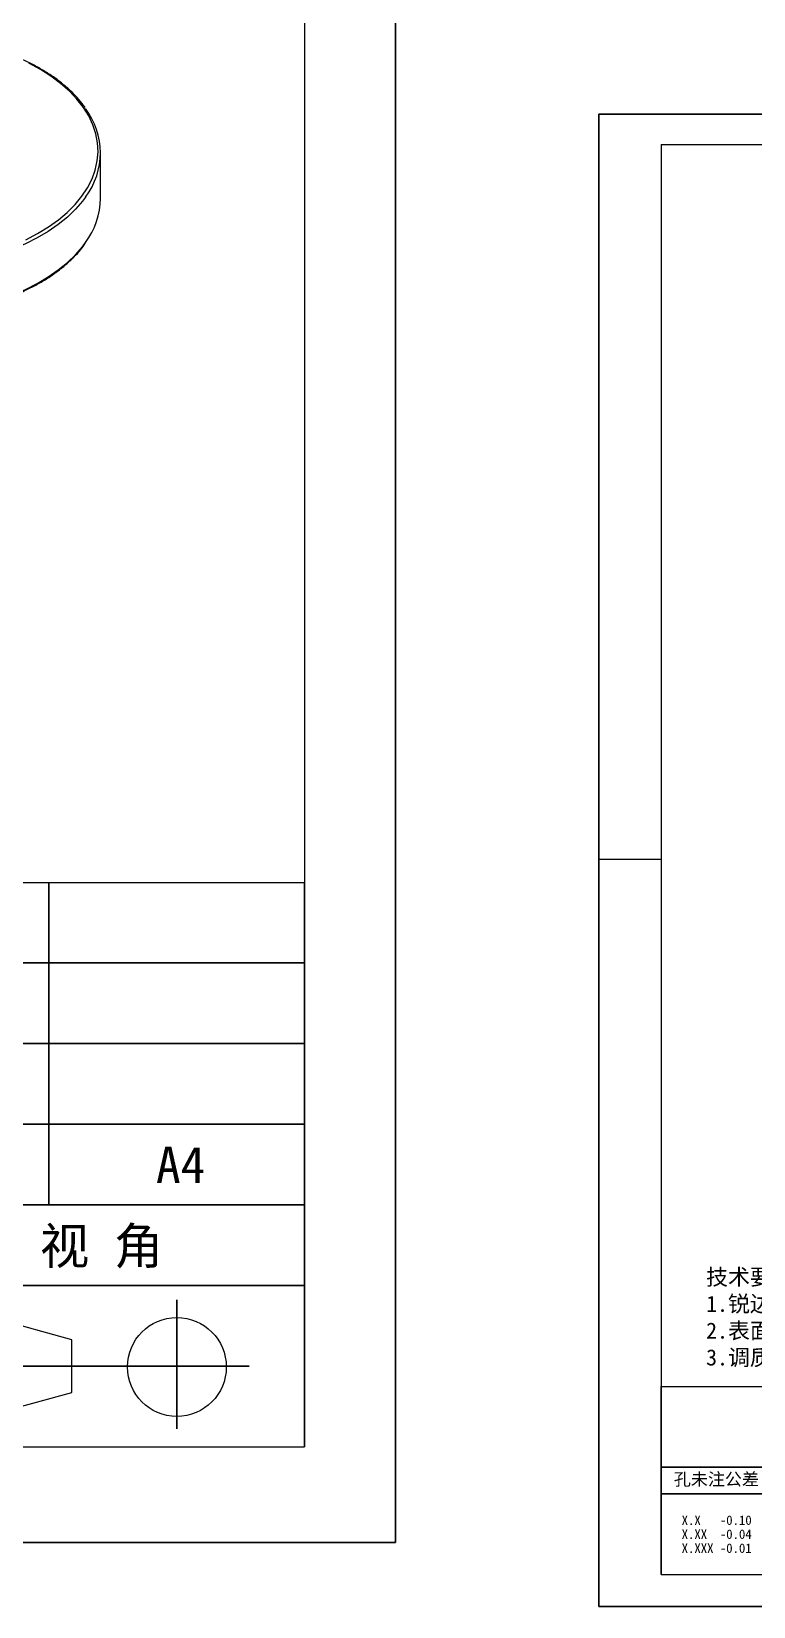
# Model space of a CAD drawing. Header units: millimetres. Extents: x 13 to 7248, y -1201 to 1478.
# Drawn here: x 6034.6 to 6177.1, y 15.5 to 326.1 of the extents above; entities that cross this region are included whole.
import ezdxf

# ---------------------------------------------------------------- set-up
doc = ezdxf.new("R2010")
doc.units = ezdxf.units.MM
doc.header["$LTSCALE"] = 5
doc.header["$PDSIZE"] = -1
doc.linetypes.add('SLD-实线', pattern=[0])
doc.layers.get('0').update_dxf_attribs({"lineweight": 30})
for name, color, linetype in [('图框', 7, 'SLD-实线'), ('文字层', 7, 'SLD-实线'), ('标注层', 96, 'SLD-实线')]:
    doc.layers.add(name, color=color, linetype=linetype)
doc.layers.add('粗实线', color=7, linetype='SLD-实线', lineweight=15)
doc.layers.add('细实线层', color=5, linetype='Continuous', lineweight=15)
doc.styles.add('SLDTEXTSTYLE1', font='', dxfattribs={"bigfont": 'bigfont'})
doc.styles.add('SLDTEXTSTYLE2', font='')
doc.styles.get("Standard").update_dxf_attribs({"font": ''})
doc.styles.get('SLDTEXTSTYLE1').set_extended_font_data('宋体')
doc.styles.get('SLDTEXTSTYLE2').set_extended_font_data('宋体')
doc.styles.get('Standard').set_extended_font_data('SimSun')
doc.dimstyles.new('副本3-1', dxfattribs={"dimscale": 3, "dimtxt": 2.5, "dimasz": 2.5, "dimexe": 1.25, "dimexo": 0, "dimtad": 1, "dimtxsty": 'Standard', "dimcen": 2.5, "dimclrt": 256, "dimadec": 0, "dimazin": 0, "dimtfac": 1, "dimtmove": 0, "dimatfit": 3, "dimfxl": 0, "dimarcsym": 0})

# ---------------------------------------------------------------- blocks, each defined once
blk = doc.blocks.new('*D278')
at = {"layer": 'Defpoints', "color": 0}
for p in [(5937.94, 401.1), (5947.1, 397.1)]:
    blk.add_point(p, dxfattribs=at)
at = {"layer": '标注层', "color": 0, "lineweight": -2}
for p, q in [((5931.06, 404.1), (5924.19, 407.1)), ((5937.94, 401.1), (5947.1, 397.1)), ((6051.66, 351.5), (5953.98, 394.11))]:
    blk.add_line(p, q, dxfattribs=at)
at = {"layer": '标注层', "color": 0}
for points in [[(5931.56, 405.25), (5930.56, 402.95), (5937.94, 401.1)], [(5954.48, 395.25), (5953.48, 392.96), (5947.1, 397.1)]]:
    blk.add_solid(points, dxfattribs=at)
at = {"layer": '标注层', "insert": (5971.9, 411.74), "char_height": 7.5, "attachment_point": 1, "rotation": 336.4355}
blk.add_mtext(' 4x %%C 5.5 完全贯穿\\P{\\fGDT|b0|i0|c134|p2;v}%%C 10 {\\fGDT|b0|i0|c134|p2;x} 5.7', dxfattribs=at)
blk = doc.blocks.new('SW_NOTE_1')
at = {"color": 0, "linetype": 'Continuous', "lineweight": 0, "char_height": 12.312, "attachment_point": 2, "style": 'SLDTEXTSTYLE2'}
for s, insert in [('X.X   -0.10', (38.1, 14.3)), ('X.XX  -0.04', (38.1, -4.1)), ('X.XXX -0.01', (38.1, -22.5))]:
    blk.add_mtext(s, dxfattribs=dict(at, insert=insert))

msp = doc.modelspace()

# ---------------------------------------------------------------- linework, layer by layer
at = {"layer": '图框'}
for p, q in [((6106.4774, 911.0117), (6106.4774, 28.1117)), ((6146.5758, 309.8117), (6351.8758, 309.8117)), ((6146.5758, 309.8117), (6146.5758, 15.5117)), ((5490.5774, 28.1117), (6106.4774, 28.1117)), ((6146.5758, 15.5117), (6351.8758, 15.5117))]:
    msp.add_line(p, q, dxfattribs=at)
at = {"layer": '文字层'}
for p, q in [((6038.0774, 158.3117), (6038.0774, 94.7117)), ((6088.4774, 158.3117), (6088.4774, 47.0117)), ((6088.4774, 142.4117), (5921.0774, 142.4117)), ((6088.4774, 126.5117), (5785.4774, 126.5117)), ((5527.4774, 110.6117), (6088.4774, 110.6117)), ((5527.4774, 94.7117), (6088.4774, 94.7117)), ((5785.4774, 78.8117), (6088.4774, 78.8117)), ((6063.3191, 75.981), (6063.3191, 50.5256)), ((6021.8387, 62.9117), (6046.5875, 62.9117)), ((6046.5875, 62.9117), (6077.5855, 62.9117)), ((6158.8758, 58.9117), (6158.8758, 21.8117)), ((6158.8758, 43.0117), (6345.8758, 43.0117)), ((6158.8758, 37.7117), (6345.8758, 37.7117))]:
    msp.add_line(p, q, dxfattribs=at)
at = {"layer": '粗实线'}
for p, q in [((6088.4774, 893.0117), (6088.4774, 47.0117)), ((6158.8758, 303.8117), (6345.8758, 303.8117)), ((6158.8758, 303.8117), (6158.8758, 21.8117)), ((6158.8758, 162.8117), (6146.5758, 162.8117)), ((5527.4774, 158.3117), (6088.4774, 158.3117)), ((6042.5789, 68.1302), (6026.0216, 72.6617)), ((6042.5789, 57.6932), (6042.5789, 68.1302)), ((6026.0216, 53.1617), (6042.5789, 57.6932)), ((6158.8758, 58.9117), (6345.8758, 58.9117)), ((5527.4774, 47.0117), (6088.4774, 47.0117)), ((5527.4774, 47.0117), (6088.4774, 47.0117)), ((6158.8758, 21.8117), (6345.8758, 21.8117)), ((6158.8758, 21.8117), (6345.8758, 21.8117))]:
    msp.add_line(p, q, dxfattribs=at)
msp.add_circle((6063.3191, 62.7475), 9.75, dxfattribs=at)
at = {"layer": '细实线层'}
msp.add_line((6048.2697, 293.1925), (6048.2697, 302.1744), dxfattribs=at)
at = {"layer": '细实线层', "flags": 128}
for points in [[(6033.5217, 285.0481), (6035.8361, 286.251), (6037.9792, 287.5555), (6039.9376, 288.9534), (6041.6992, 290.436), (6043.2529, 291.9941), (6044.5892, 293.6181), (6045.6997, 295.2978), (6046.5775, 297.0227), (6047.2172, 298.7822), (6047.6148, 300.5654), (6047.7678, 302.3611), (6047.6753, 304.1581), (6047.3378, 305.9454), (6046.7575, 307.7118), (6045.9379, 309.4462), (6044.8842, 311.1381), (6043.6028, 312.7767), (6042.1019, 314.3519), (6040.3906, 315.8541), (6038.4796, 317.2737), (6036.3808, 318.6019), (6034.1073, 319.8306)], [(6045.3132, 293.4617), (6044.6927, 292.6297), (6043.3075, 291.0348), (6041.713, 289.5063), (6039.9189, 288.0535), (6037.9358, 286.685), (6035.7756, 285.4089), (6033.4512, 284.233), (6030.9764, 283.1642), (6028.3661, 282.2088), (6025.6358, 281.3727), (6022.8018, 280.6607), (6019.8811, 280.0772), (6016.891, 279.6256), (6013.8495, 279.3087), (6010.7746, 279.1282)], [(6010.7746, 270.1463), (6013.8495, 270.3267), (6016.891, 270.6437), (6019.8811, 271.0953), (6022.8018, 271.6788), (6025.6358, 272.3907), (6028.3661, 273.2269), (6030.9764, 274.1822), (6033.4512, 275.251), (6035.7756, 276.427), (6037.9358, 277.703), (6039.9189, 279.0716), (6041.713, 280.5244), (6043.3075, 282.0528), (6044.6927, 283.6478), (6045.3158, 284.4835)]]:
    msp.add_lwpolyline(points, dxfattribs=at)
at = {"layer": '细实线层'}
for centre, radius, start, end in [((6033.7016, 302.1755), 14.5175, 323.113926, 37.054045), ((6033.1313, 293.4717), 15.141, 323.584623, 358.943307)]:
    msp.add_arc(centre, radius, start, end, dxfattribs=at)
for points, knots in [([(6045.2094, 311.0953), (6045.018, 311.3723), (6044.4618, 312.1772), (6043.3284, 313.4527), (6041.8314, 314.9165), (6040.1448, 316.3093), (6038.2906, 317.6268), (6036.2755, 318.8609), (6034.1116, 320.0055), (6031.8104, 321.0544), (6029.3843, 322.0023), (6026.8464, 322.8444), (6024.2102, 323.5763), (6021.4897, 324.1944), (6018.6992, 324.6956), (6015.8536, 325.0772), (6012.968, 325.3373), (6010.0575, 325.4747), (6007.1376, 325.4886), (6004.2236, 325.3789), (6001.3312, 325.1463), (5998.4754, 324.7918), (5995.6715, 324.3174), (5992.9342, 323.7254), (5990.2779, 323.0188), (5987.717, 322.2012), (5985.2643, 321.2768), (5982.9349, 320.2495), (5981.2326, 319.3821), (5980.3124, 318.8586), (5980.089, 318.7315)], [0, 0, 0, 0, 0.01947878, 0.05662013, 0.09382321, 0.13106902, 0.16834071, 0.20562517, 0.24291246, 0.28019602, 0.31747313, 0.35474259, 0.39200428, 0.42925863, 0.46650665, 0.50374952, 0.54098841, 0.57822481, 0.61546013, 0.65269577, 0.68993267, 0.72717238, 0.76441634, 0.80166605, 0.83892287, 0.87618794, 0.91346257, 0.95074725, 0.98804243, 1, 1, 1, 1]), ([(6010.7614, 269.9347), (6011.2721, 269.9566), (6012.7526, 270.0203), (6015.1883, 270.2197), (6018.0443, 270.5719), (6020.8487, 271.0459), (6023.5865, 271.637), (6026.2433, 272.3428), (6028.8051, 273.1597), (6031.2582, 274.0834), (6033.5897, 275.1095), (6035.7871, 276.2327), (6037.8389, 277.4473), (6039.7332, 278.7475), (6041.4618, 280.1261), (6043.0071, 281.5779), (6044.2837, 282.9713), (6044.9526, 283.9031), (6045.2432, 284.3079)], [0, 0, 0, 0, 0.03438979, 0.09969563, 0.16501633, 0.23034443, 0.2956826, 0.36103304, 0.42639813, 0.49178, 0.55717962, 0.62259761, 0.68803228, 0.75347955, 0.81893034, 0.88436728, 0.94976818, 1, 1, 1, 1])]:
    msp.add_open_spline(points, degree=3, knots=knots, dxfattribs=at)

# ---------------------------------------------------------------- block references
at = {"layer": '文字层', "xscale": 0.1500000000005457, "yscale": 0.1499999999999986, "zscale": 0.15}
msp.add_blockref('SW_NOTE_1', (6164.0943, 31.3111), dxfattribs=at)

# ---------------------------------------------------------------- texts
at = {"layer": '文字层', "attachment_point": 2}
for s, insert, char_height, style in [('A4', (6064.0556, 106.1867), 7.14375, 'SLDTEXTSTYLE1'), ('视 角', (6048.4614, 90.1843), 7.14375, 'SLDTEXTSTYLE2'), ('孔未注公差', (6169.7519, 41.842), 2.4625, 'SLDTEXTSTYLE2')]:
    msp.add_mtext(s, dxfattribs=dict(at, insert=insert, char_height=char_height, style=style))
at = {"layer": '文字层', "color": 7, "linetype": 'SLD-实线', "lineweight": 0, "insert": (6167.7231, 87.3654), "char_height": 3.171825, "attachment_point": 1, "style": 'SLDTEXTSTYLE2'}
msp.add_mtext('\\P技术要求：\\P1.锐边倒钝，\\P2.表面发黑。\\P3.调质处理HRC36~42.', dxfattribs=at)

# ---------------------------------------------------------------- dimensions: what is measured, and where the dimension line sits
at = {"layer": '标注层'}
dim = msp.add_diameter_dim_2p(p1=(5937.9374, 401.1019), p2=(5947.1035, 397.1041), text=' 4x %%C 5.5 完全贯穿\\P{\\fGDT|b0|i0|c134|p2;v}%%C 10 {\\fGDT|b0|i0|c134|p2;x} 5.7', dimstyle='副本3-1', dxfattribs=at)
dim.commit()
dim.dimension.update_dxf_attribs({"geometry": '*D278', "text_midpoint": (6011.2961, 382.8563)})

doc.saveas('drawing.dxf')
